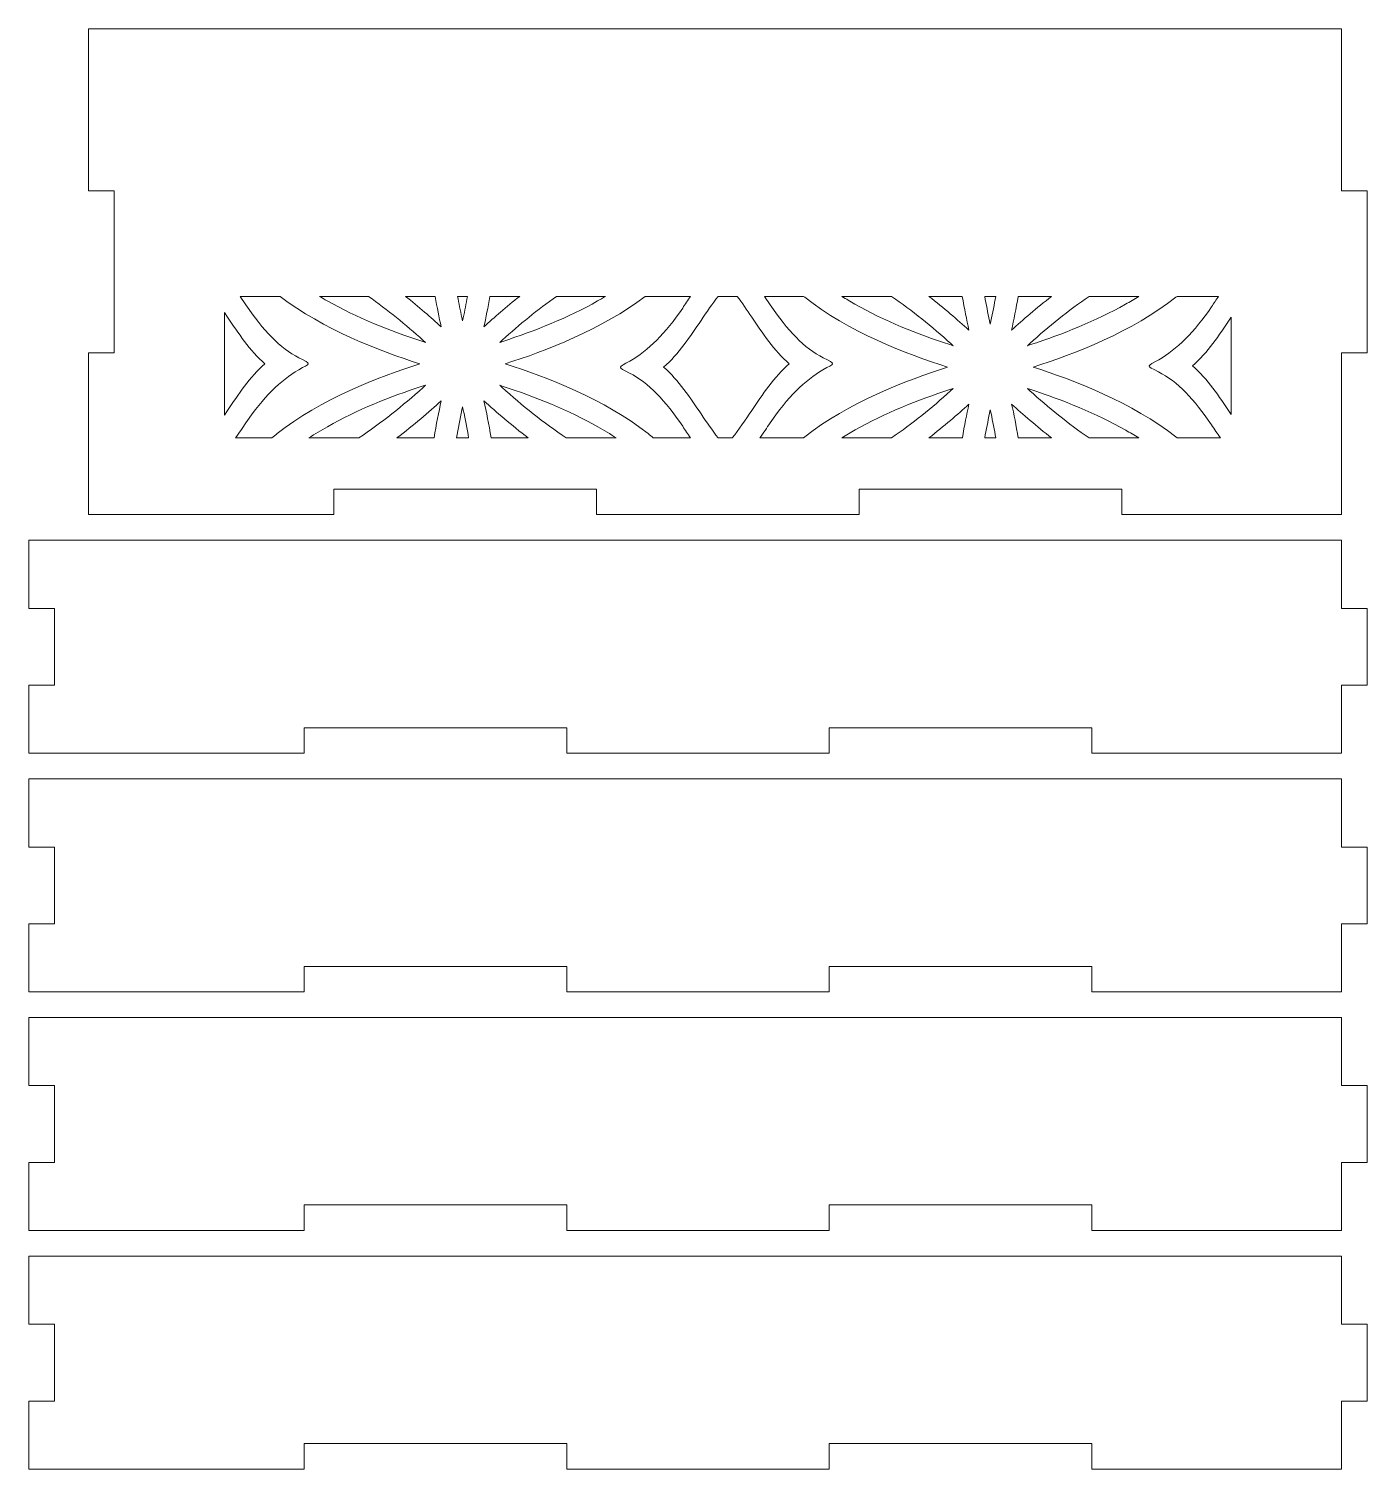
# Model space of a CAD drawing. Header units: millimetres. Extents: x 1438 to 1748, y -165 to 165.
# Drawn here: x 1438.2 to 1595.2, y -5 to 164 of the extents above; entities that cross this region are included whole.
import ezdxf

# ---------------------------------------------------------------- set-up
doc = ezdxf.new("R2010")
doc.units = ezdxf.units.MM
doc.header["$MEASUREMENT"] = 0
doc.layers.add('Camada 1', color=7, linetype='Continuous')

msp = doc.modelspace()

# ---------------------------------------------------------------- linework, layer by layer
at = {"layer": 'Camada 1', "color": 250, "lineweight": 20}
for points, knots in [([(1566.4262, 107), (1566.4262, 107), (1592.2262, 107), (1592.2262, 107), (1592.2262, 107), (1592.2262, 107), (1592.2262, 126), (1592.2262, 126), (1592.2262, 126), (1592.2262, 126), (1595.2266, 126), (1595.2266, 126), (1595.2266, 126), (1595.2266, 126), (1595.2266, 145), (1595.2266, 145), (1595.2266, 145), (1595.2266, 145), (1592.2262, 145), (1592.2262, 145), (1592.2262, 145), (1592.2262, 145), (1592.2262, 164), (1592.2262, 164), (1592.2262, 164), (1592.2262, 164), (1445.2258, 164), (1445.2258, 164), (1445.2258, 164), (1445.2258, 164), (1445.2258, 145), (1445.2258, 145), (1445.2258, 145), (1445.2258, 145), (1448.2262, 145), (1448.2262, 145), (1448.2262, 145), (1448.2262, 145), (1448.2262, 126), (1448.2262, 126), (1448.2262, 126), (1448.2262, 126), (1445.2258, 126), (1445.2258, 126), (1445.2258, 126), (1445.2258, 126), (1445.2258, 107), (1445.2258, 107), (1445.2258, 107), (1445.2258, 107), (1474.0262, 107), (1474.0262, 107), (1474.0262, 107), (1474.0262, 107), (1474.0262, 110), (1474.0262, 110), (1474.0262, 110), (1474.0262, 110), (1504.8262, 110), (1504.8262, 110), (1504.8262, 110), (1504.8262, 110), (1504.8262, 107), (1504.8262, 107), (1504.8262, 107), (1504.8262, 107), (1535.6262, 107), (1535.6262, 107), (1535.6262, 107), (1535.6262, 107), (1535.6262, 110), (1535.6262, 110), (1535.6262, 110), (1535.6262, 110), (1566.4262, 110), (1566.4262, 110), (1566.4262, 110), (1566.4262, 110), (1566.4262, 107), (1566.4262, 107)], [0, 0, 0, 0, 0.04761905, 0.04761905, 0.04761905, 0.04761905, 0.0952381, 0.0952381, 0.0952381, 0.0952381, 0.14285714, 0.14285714, 0.14285714, 0.14285714, 0.19047619, 0.19047619, 0.19047619, 0.19047619, 0.23809524, 0.23809524, 0.23809524, 0.23809524, 0.28571429, 0.28571429, 0.28571429, 0.28571429, 0.33333333, 0.33333333, 0.33333333, 0.33333333, 0.38095238, 0.38095238, 0.38095238, 0.38095238, 0.42857143, 0.42857143, 0.42857143, 0.42857143, 0.47619048, 0.47619048, 0.47619048, 0.47619048, 0.52380952, 0.52380952, 0.52380952, 0.52380952, 0.57142857, 0.57142857, 0.57142857, 0.57142857, 0.61904762, 0.61904762, 0.61904762, 0.61904762, 0.66666667, 0.66666667, 0.66666667, 0.66666667, 0.71428571, 0.71428571, 0.71428571, 0.71428571, 0.76190476, 0.76190476, 0.76190476, 0.76190476, 0.80952381, 0.80952381, 0.80952381, 0.80952381, 0.85714286, 0.85714286, 0.85714286, 0.85714286, 0.9047619, 0.9047619, 0.9047619, 0.9047619, 1, 1, 1, 1]), ([(1484.0926, 124.6921), (1479.2921, 123.176), (1472.4056, 120.5056), (1467.3472, 116.5046), (1467.3472, 116.5046), (1467.1348, 116.3366), (1466.93, 116.1684), (1466.7323, 116), (1466.7323, 116), (1466.7323, 116), (1462.4782, 116), (1462.4782, 116), (1462.4782, 116), (1462.8953, 116.592), (1463.2957, 117.1842), (1463.6857, 117.7609), (1463.6857, 117.7609), (1465.6999, 120.7375), (1467.7299, 122.742), (1469.882, 123.9856), (1469.882, 123.9856), (1471.2544, 124.7788), (1471.472, 124.6171), (1469.9162, 125.3945), (1469.9162, 125.3945), (1467.6816, 126.5109), (1465.7096, 128.6357), (1463.6857, 131.6284), (1463.6857, 131.6284), (1463.6857, 131.6284), (1463.0185, 132.6106), (1463.0185, 132.6106), (1463.0185, 132.6106), (1463.0185, 132.6106), (1467.6959, 132.6106), (1467.6959, 132.6106), (1467.6959, 132.6106), (1472.7268, 128.7541), (1479.4221, 126.1693), (1484.0926, 124.6921)], [0, 0, 0, 0, 0.09090909, 0.09090909, 0.09090909, 0.09090909, 0.18181818, 0.18181818, 0.18181818, 0.18181818, 0.27272727, 0.27272727, 0.27272727, 0.27272727, 0.36363636, 0.36363636, 0.36363636, 0.36363636, 0.45454545, 0.45454545, 0.45454545, 0.45454545, 0.54545455, 0.54545455, 0.54545455, 0.54545455, 0.63636364, 0.63636364, 0.63636364, 0.63636364, 0.72727273, 0.72727273, 0.72727273, 0.72727273, 0.81818182, 0.81818182, 0.81818182, 0.81818182, 1, 1, 1, 1]), ([(1484.4626, 127.4679), (1484.4626, 127.4679), (1484.751, 127.2067), (1484.751, 127.2067), (1484.751, 127.2067), (1484.751, 127.2067), (1484.3482, 127.3365), (1484.3482, 127.3365), (1484.3482, 127.3365), (1480.5417, 128.5706), (1476.7065, 130.1165), (1473.2218, 132.0891), (1473.2218, 132.0891), (1472.9216, 132.259), (1472.623, 132.4327), (1472.3266, 132.6106), (1472.3266, 132.6106), (1472.3266, 132.6106), (1478.0736, 132.6106), (1478.0736, 132.6106), (1478.0736, 132.6106), (1480.315, 131.0359), (1482.4542, 129.2821), (1484.4626, 127.4679)], [0, 0, 0, 0, 0.14285714, 0.14285714, 0.14285714, 0.14285714, 0.28571429, 0.28571429, 0.28571429, 0.28571429, 0.42857143, 0.42857143, 0.42857143, 0.42857143, 0.57142857, 0.57142857, 0.57142857, 0.57142857, 0.71428571, 0.71428571, 0.71428571, 0.71428571, 1, 1, 1, 1]), ([(1485.8945, 132.6106), (1486.1163, 131.3244), (1486.3585, 130.1204), (1486.598, 129.0354), (1486.598, 129.0354), (1485.3943, 130.1375), (1483.9758, 131.3687), (1482.4042, 132.6106), (1482.4042, 132.6106), (1482.4042, 132.6106), (1485.8945, 132.6106), (1485.8945, 132.6106)], [0, 0, 0, 0, 0.25, 0.25, 0.25, 0.25, 0.5, 0.5, 0.5, 0.5, 1, 1, 1, 1]), ([(1489.6825, 132.6106), (1489.5307, 131.7682), (1489.3647, 130.9314), (1489.1872, 130.1027), (1489.1872, 130.1027), (1489.1872, 130.1027), (1489.1051, 129.723), (1489.1051, 129.723), (1489.1051, 129.723), (1489.1051, 129.723), (1489.0163, 130.1365), (1489.0163, 130.1365), (1489.0163, 130.1365), (1488.8419, 130.9541), (1488.6787, 131.7796), (1488.5293, 132.6106), (1488.5293, 132.6106), (1488.5293, 132.6106), (1489.6825, 132.6106), (1489.6825, 132.6106)], [0, 0, 0, 0, 0.16666667, 0.16666667, 0.16666667, 0.16666667, 0.33333333, 0.33333333, 0.33333333, 0.33333333, 0.5, 0.5, 0.5, 0.5, 0.66666667, 0.66666667, 0.66666667, 0.66666667, 1, 1, 1, 1]), ([(1495.807, 132.6106), (1494.2328, 131.3672), (1492.8136, 130.136), (1491.6125, 129.0373), (1491.6125, 129.0373), (1491.8528, 130.1237), (1492.0953, 131.3269), (1492.3171, 132.6106), (1492.3171, 132.6106), (1492.3171, 132.6106), (1495.807, 132.6106), (1495.807, 132.6106)], [0, 0, 0, 0, 0.25, 0.25, 0.25, 0.25, 0.5, 0.5, 0.5, 0.5, 1, 1, 1, 1]), ([(1500.1388, 132.6106), (1500.1388, 132.6106), (1505.8866, 132.6106), (1505.8866, 132.6106), (1505.8866, 132.6106), (1505.578, 132.4254), (1505.2671, 132.2447), (1504.9545, 132.0682), (1504.9545, 132.0682), (1501.4701, 130.1008), (1497.6364, 128.5581), (1493.8314, 127.3286), (1493.8314, 127.3286), (1493.8314, 127.3286), (1493.4613, 127.2095), (1493.4613, 127.2095), (1493.4613, 127.2095), (1493.4613, 127.2095), (1493.7754, 127.4934), (1493.7754, 127.4934), (1493.7754, 127.4934), (1495.7765, 129.2979), (1497.9069, 131.0429), (1500.1388, 132.6106)], [0, 0, 0, 0, 0.14285714, 0.14285714, 0.14285714, 0.14285714, 0.28571429, 0.28571429, 0.28571429, 0.28571429, 0.42857143, 0.42857143, 0.42857143, 0.42857143, 0.57142857, 0.57142857, 0.57142857, 0.57142857, 0.71428571, 0.71428571, 0.71428571, 0.71428571, 1, 1, 1, 1]), ([(1508.6988, 123.6046), (1510.9331, 122.488), (1512.9053, 120.3634), (1514.9293, 117.3704), (1514.9293, 117.3704), (1515.2336, 116.9205), (1515.5441, 116.4613), (1515.8641, 116), (1515.8641, 116), (1515.8641, 116), (1511.483, 116), (1511.483, 116), (1511.483, 116), (1511.2851, 116.1686), (1511.08, 116.337), (1510.8673, 116.5052), (1510.8673, 116.5052), (1505.8003, 120.5122), (1498.9004, 123.1839), (1494.1213, 124.6952), (1494.1213, 124.6952), (1498.8121, 126.1768), (1505.4942, 128.7606), (1510.5165, 132.6106), (1510.5165, 132.6106), (1510.5165, 132.6106), (1515.8652, 132.6106), (1515.8652, 132.6106), (1515.8652, 132.6106), (1515.5449, 132.1487), (1515.2339, 131.6887), (1514.9293, 131.2382), (1514.9293, 131.2382), (1512.9149, 128.2617), (1510.8852, 126.2573), (1508.7331, 125.0136), (1508.7331, 125.0136), (1507.3605, 124.2204), (1507.1429, 124.3821), (1508.6988, 123.6046)], [0, 0, 0, 0, 0.09090909, 0.09090909, 0.09090909, 0.09090909, 0.18181818, 0.18181818, 0.18181818, 0.18181818, 0.27272727, 0.27272727, 0.27272727, 0.27272727, 0.36363636, 0.36363636, 0.36363636, 0.36363636, 0.45454545, 0.45454545, 0.45454545, 0.45454545, 0.54545455, 0.54545455, 0.54545455, 0.54545455, 0.63636364, 0.63636364, 0.63636364, 0.63636364, 0.72727273, 0.72727273, 0.72727273, 0.72727273, 0.81818182, 0.81818182, 0.81818182, 0.81818182, 1, 1, 1, 1]), ([(1527.4347, 124.6939), (1525.6607, 123.1725), (1524.277, 121.0458), (1523.0391, 119.2154), (1523.0391, 119.2154), (1522.2594, 118.0628), (1521.5073, 116.9768), (1520.7423, 116), (1520.7423, 116), (1520.7423, 116), (1519.0761, 116), (1519.0761, 116), (1519.0761, 116), (1518.4138, 116.8729), (1517.7573, 117.8239), (1517.08, 118.8253), (1517.08, 118.8253), (1515.8417, 120.6557), (1514.4584, 122.7837), (1512.6843, 124.3053), (1512.6843, 124.3053), (1514.4581, 125.8266), (1515.842, 127.9533), (1517.08, 129.7837), (1517.08, 129.7837), (1517.7576, 130.7857), (1518.4144, 131.7373), (1519.077, 132.6106), (1519.077, 132.6106), (1519.077, 132.6106), (1521.334, 132.6106), (1521.334, 132.6106), (1521.334, 132.6106), (1521.8984, 131.8466), (1522.4612, 131.0286), (1523.0393, 130.1739), (1523.0393, 130.1739), (1524.277, 128.3433), (1525.6604, 126.2156), (1527.4347, 124.6939)], [0, 0, 0, 0, 0.09090909, 0.09090909, 0.09090909, 0.09090909, 0.18181818, 0.18181818, 0.18181818, 0.18181818, 0.27272727, 0.27272727, 0.27272727, 0.27272727, 0.36363636, 0.36363636, 0.36363636, 0.36363636, 0.45454545, 0.45454545, 0.45454545, 0.45454545, 0.54545455, 0.54545455, 0.54545455, 0.54545455, 0.63636364, 0.63636364, 0.63636364, 0.63636364, 0.72727273, 0.72727273, 0.72727273, 0.72727273, 0.81818182, 0.81818182, 0.81818182, 0.81818182, 1, 1, 1, 1]), ([(1529.2516, 132.4943), (1534.3177, 128.4875), (1541.218, 125.8153), (1545.9974, 124.3036), (1545.9974, 124.3036), (1541.1968, 122.7878), (1534.3108, 120.1177), (1529.2523, 116.1164), (1529.2523, 116.1164), (1529.2523, 116.1164), (1529.1065, 116), (1529.1065, 116), (1529.1065, 116), (1529.1065, 116), (1523.9821, 116), (1523.9821, 116), (1523.9821, 116), (1524.3993, 116.592), (1524.7997, 117.1841), (1525.1897, 117.7608), (1525.1897, 117.7608), (1527.204, 120.7374), (1529.234, 122.7419), (1531.386, 123.9855), (1531.386, 123.9855), (1532.7585, 124.7787), (1532.9761, 124.617), (1531.4203, 125.3944), (1531.4203, 125.3944), (1529.1857, 126.5108), (1527.2136, 128.6356), (1525.1897, 131.6283), (1525.1897, 131.6283), (1525.1897, 131.6283), (1524.5225, 132.6106), (1524.5225, 132.6106), (1524.5225, 132.6106), (1524.5225, 132.6106), (1529.1059, 132.6106), (1529.1059, 132.6106), (1529.1059, 132.6106), (1529.1059, 132.6106), (1529.2516, 132.4943), (1529.2516, 132.4943)], [0, 0, 0, 0, 0.08333333, 0.08333333, 0.08333333, 0.08333333, 0.16666667, 0.16666667, 0.16666667, 0.16666667, 0.25, 0.25, 0.25, 0.25, 0.33333333, 0.33333333, 0.33333333, 0.33333333, 0.41666667, 0.41666667, 0.41666667, 0.41666667, 0.5, 0.5, 0.5, 0.5, 0.58333333, 0.58333333, 0.58333333, 0.58333333, 0.66666667, 0.66666667, 0.66666667, 0.66666667, 0.75, 0.75, 0.75, 0.75, 0.83333333, 0.83333333, 0.83333333, 0.83333333, 1, 1, 1, 1]), ([(1546.3677, 127.0796), (1546.3677, 127.0796), (1546.6555, 126.8186), (1546.6555, 126.8186), (1546.6555, 126.8186), (1546.6555, 126.8186), (1546.253, 126.9484), (1546.253, 126.9484), (1546.253, 126.9484), (1542.4467, 128.1822), (1538.6113, 129.7282), (1535.1267, 131.701), (1535.1267, 131.701), (1534.6118, 131.9924), (1534.1016, 132.2953), (1533.5988, 132.6106), (1533.5988, 132.6106), (1533.5988, 132.6106), (1539.4189, 132.6106), (1539.4189, 132.6106), (1539.4189, 132.6106), (1541.8644, 130.9382), (1544.1928, 129.0443), (1546.3677, 127.0796)], [0, 0, 0, 0, 0.14285714, 0.14285714, 0.14285714, 0.14285714, 0.28571429, 0.28571429, 0.28571429, 0.28571429, 0.42857143, 0.42857143, 0.42857143, 0.42857143, 0.57142857, 0.57142857, 0.57142857, 0.57142857, 0.71428571, 0.71428571, 0.71428571, 0.71428571, 1, 1, 1, 1]), ([(1543.8134, 132.6106), (1543.8134, 132.6106), (1547.7336, 132.6106), (1547.7336, 132.6106), (1547.7336, 132.6106), (1547.9728, 131.1781), (1548.2395, 129.8407), (1548.503, 128.6472), (1548.503, 128.6472), (1547.174, 129.8639), (1545.5831, 131.2382), (1543.8134, 132.6106)], [0, 0, 0, 0, 0.25, 0.25, 0.25, 0.25, 0.5, 0.5, 0.5, 0.5, 1, 1, 1, 1]), ([(1551.6563, 132.6106), (1551.4864, 131.637), (1551.2971, 130.6704), (1551.0923, 129.7145), (1551.0923, 129.7145), (1551.0923, 129.7145), (1551.0104, 129.3344), (1551.0104, 129.3344), (1551.0104, 129.3344), (1551.0104, 129.3344), (1550.9214, 129.7484), (1550.9214, 129.7484), (1550.9214, 129.7484), (1550.7199, 130.6932), (1550.5333, 131.6485), (1550.3657, 132.6106), (1550.3657, 132.6106), (1550.3657, 132.6106), (1551.6563, 132.6106), (1551.6563, 132.6106)], [0, 0, 0, 0, 0.16666667, 0.16666667, 0.16666667, 0.16666667, 0.33333333, 0.33333333, 0.33333333, 0.33333333, 0.5, 0.5, 0.5, 0.5, 0.66666667, 0.66666667, 0.66666667, 0.66666667, 1, 1, 1, 1]), ([(1554.2882, 132.6106), (1554.2882, 132.6106), (1558.2084, 132.6106), (1558.2084, 132.6106), (1558.2084, 132.6106), (1556.4354, 131.2364), (1554.8439, 129.8618), (1553.5178, 128.6488), (1553.5178, 128.6488), (1553.7822, 129.8442), (1554.049, 131.1808), (1554.2882, 132.6106)], [0, 0, 0, 0, 0.25, 0.25, 0.25, 0.25, 0.5, 0.5, 0.5, 0.5, 1, 1, 1, 1]), ([(1555.6802, 127.1053), (1557.8484, 129.0601), (1560.168, 130.9451), (1562.6039, 132.6106), (1562.6039, 132.6106), (1562.6039, 132.6106), (1568.4247, 132.6106), (1568.4247, 132.6106), (1568.4247, 132.6106), (1567.9099, 132.2876), (1567.3871, 131.9779), (1566.8596, 131.6802), (1566.8596, 131.6802), (1563.375, 129.7124), (1559.5416, 128.1699), (1555.7367, 126.9405), (1555.7367, 126.9405), (1555.7367, 126.9405), (1555.366, 126.821), (1555.366, 126.821), (1555.366, 126.821), (1555.366, 126.821), (1555.6802, 127.1053), (1555.6802, 127.1053)], [0, 0, 0, 0, 0.14285714, 0.14285714, 0.14285714, 0.14285714, 0.28571429, 0.28571429, 0.28571429, 0.28571429, 0.42857143, 0.42857143, 0.42857143, 0.42857143, 0.57142857, 0.57142857, 0.57142857, 0.57142857, 0.71428571, 0.71428571, 0.71428571, 0.71428571, 1, 1, 1, 1]), ([(1572.917, 132.6106), (1572.917, 132.6106), (1577.801, 132.6106), (1577.801, 132.6106), (1577.801, 132.6106), (1577.5176, 132.2), (1577.2414, 131.7916), (1576.9703, 131.3907), (1576.9703, 131.3907), (1574.9561, 128.414), (1572.9262, 126.4098), (1570.7741, 125.1661), (1570.7741, 125.1661), (1569.4017, 124.3729), (1569.184, 124.5344), (1570.7399, 123.7571), (1570.7399, 123.7571), (1572.9744, 122.6408), (1574.9465, 120.516), (1576.9705, 117.5232), (1576.9705, 117.5232), (1577.3083, 117.0237), (1577.6539, 116.5126), (1578.0114, 116), (1578.0114, 116), (1578.0114, 116), (1572.9186, 116), (1572.9186, 116), (1572.9186, 116), (1572.9186, 116), (1572.7723, 116.1168), (1572.7723, 116.1168), (1572.7723, 116.1168), (1567.7055, 120.1235), (1560.8056, 122.7957), (1556.0266, 124.3074), (1556.0266, 124.3074), (1560.8268, 125.8235), (1567.7137, 128.4936), (1572.7717, 132.4946), (1572.7717, 132.4946), (1572.7717, 132.4946), (1572.917, 132.6106), (1572.917, 132.6106)], [0, 0, 0, 0, 0.08333333, 0.08333333, 0.08333333, 0.08333333, 0.16666667, 0.16666667, 0.16666667, 0.16666667, 0.25, 0.25, 0.25, 0.25, 0.33333333, 0.33333333, 0.33333333, 0.33333333, 0.41666667, 0.41666667, 0.41666667, 0.41666667, 0.5, 0.5, 0.5, 0.5, 0.58333333, 0.58333333, 0.58333333, 0.58333333, 0.66666667, 0.66666667, 0.66666667, 0.66666667, 0.75, 0.75, 0.75, 0.75, 0.83333333, 0.83333333, 0.83333333, 0.83333333, 1, 1, 1, 1]), ([(1461.1678, 130.7149), (1461.1678, 130.7149), (1461.5353, 130.1739), (1461.5353, 130.1739), (1461.5353, 130.1739), (1462.7729, 128.3434), (1464.1563, 126.2157), (1465.9307, 124.694), (1465.9307, 124.694), (1464.1567, 123.1725), (1462.773, 121.0459), (1461.535, 119.2155), (1461.535, 119.2155), (1461.535, 119.2155), (1461.1678, 118.6751), (1461.1678, 118.6751), (1461.1678, 118.6751), (1461.1678, 118.6751), (1461.1678, 130.7149), (1461.1678, 130.7149)], [0, 0, 0, 0, 0.16666667, 0.16666667, 0.16666667, 0.16666667, 0.33333333, 0.33333333, 0.33333333, 0.33333333, 0.5, 0.5, 0.5, 0.5, 0.66666667, 0.66666667, 0.66666667, 0.66666667, 1, 1, 1, 1]), ([(1574.7254, 124.4579), (1576.4995, 125.9792), (1577.8831, 128.1057), (1579.1208, 129.9363), (1579.1208, 129.9363), (1579.1208, 129.9363), (1579.2845, 130.1779), (1579.2845, 130.1779), (1579.2845, 130.1779), (1579.2845, 130.1779), (1579.2845, 118.7363), (1579.2845, 118.7363), (1579.2845, 118.7363), (1579.2845, 118.7363), (1579.121, 118.9777), (1579.121, 118.9777), (1579.121, 118.9777), (1577.8831, 120.8082), (1576.4995, 122.936), (1574.7254, 124.4579)], [0, 0, 0, 0, 0.16666667, 0.16666667, 0.16666667, 0.16666667, 0.33333333, 0.33333333, 0.33333333, 0.33333333, 0.5, 0.5, 0.5, 0.5, 0.66666667, 0.66666667, 0.66666667, 0.66666667, 1, 1, 1, 1]), ([(1484.7522, 122.1777), (1484.7522, 122.1777), (1484.4386, 121.8937), (1484.4386, 121.8937), (1484.4386, 121.8937), (1482.1002, 119.7853), (1479.5854, 117.7581), (1476.9384, 116), (1476.9384, 116), (1476.9384, 116), (1471.0889, 116), (1471.0889, 116), (1471.0889, 116), (1471.7974, 116.4652), (1472.5235, 116.9036), (1473.2591, 117.319), (1473.2591, 117.319), (1476.7438, 119.2865), (1480.5773, 120.8292), (1484.3822, 122.0586), (1484.3822, 122.0586), (1484.3822, 122.0586), (1484.7522, 122.1777), (1484.7522, 122.1777)], [0, 0, 0, 0, 0.14285714, 0.14285714, 0.14285714, 0.14285714, 0.28571429, 0.28571429, 0.28571429, 0.28571429, 0.42857143, 0.42857143, 0.42857143, 0.42857143, 0.57142857, 0.57142857, 0.57142857, 0.57142857, 0.71428571, 0.71428571, 0.71428571, 0.71428571, 1, 1, 1, 1]), ([(1493.4624, 122.1807), (1493.4624, 122.1807), (1493.8658, 122.0508), (1493.8658, 122.0508), (1493.8658, 122.0508), (1497.6722, 120.8166), (1501.5074, 119.2708), (1504.992, 117.2983), (1504.992, 117.2983), (1505.715, 116.8891), (1506.4289, 116.4575), (1507.1257, 116), (1507.1257, 116), (1507.1257, 116), (1501.2765, 116), (1501.2765, 116), (1501.2765, 116), (1498.62, 117.7648), (1496.0964, 119.8009), (1493.7513, 121.9194), (1493.7513, 121.9194), (1493.7513, 121.9194), (1493.4624, 122.1807), (1493.4624, 122.1807)], [0, 0, 0, 0, 0.14285714, 0.14285714, 0.14285714, 0.14285714, 0.28571429, 0.28571429, 0.28571429, 0.28571429, 0.42857143, 0.42857143, 0.42857143, 0.42857143, 0.57142857, 0.57142857, 0.57142857, 0.57142857, 0.71428571, 0.71428571, 0.71428571, 0.71428571, 1, 1, 1, 1]), ([(1546.2872, 121.6705), (1546.2872, 121.6705), (1546.6576, 121.7897), (1546.6576, 121.7897), (1546.6576, 121.7897), (1546.6576, 121.7897), (1546.3438, 121.5057), (1546.3438, 121.5057), (1546.3438, 121.5057), (1544.1754, 119.5508), (1541.8555, 117.6656), (1539.4194, 116), (1539.4194, 116), (1539.4194, 116), (1533.5988, 116), (1533.5988, 116), (1533.5988, 116), (1534.1138, 116.3231), (1534.6367, 116.6329), (1535.1644, 116.9308), (1535.1644, 116.9308), (1538.6489, 118.8983), (1542.4823, 120.4411), (1546.2872, 121.6705)], [0, 0, 0, 0, 0.14285714, 0.14285714, 0.14285714, 0.14285714, 0.28571429, 0.28571429, 0.28571429, 0.28571429, 0.42857143, 0.42857143, 0.42857143, 0.42857143, 0.57142857, 0.57142857, 0.57142857, 0.57142857, 0.71428571, 0.71428571, 0.71428571, 0.71428571, 1, 1, 1, 1]), ([(1555.3687, 121.7918), (1555.3687, 121.7918), (1555.771, 121.6623), (1555.771, 121.6623), (1555.771, 121.6623), (1559.5772, 120.4284), (1563.4126, 118.8825), (1566.8972, 116.91), (1566.8972, 116.91), (1567.4123, 116.6185), (1567.9229, 116.3155), (1568.4259, 116), (1568.4259, 116), (1568.4259, 116), (1562.6056, 116), (1562.6056, 116), (1562.6056, 116), (1560.1599, 117.6725), (1557.8312, 119.5665), (1555.6562, 121.5314), (1555.6562, 121.5314), (1555.6562, 121.5314), (1555.3687, 121.7918), (1555.3687, 121.7918)], [0, 0, 0, 0, 0.14285714, 0.14285714, 0.14285714, 0.14285714, 0.28571429, 0.28571429, 0.28571429, 0.28571429, 0.42857143, 0.42857143, 0.42857143, 0.42857143, 0.57142857, 0.57142857, 0.57142857, 0.57142857, 0.71428571, 0.71428571, 0.71428571, 0.71428571, 1, 1, 1, 1]), ([(1486.6012, 120.3503), (1486.313, 119.0472), (1486.0217, 117.5766), (1485.7666, 116), (1485.7666, 116), (1485.7666, 116), (1481.4041, 116), (1481.4041, 116), (1481.4041, 116), (1483.3809, 117.5022), (1485.15, 119.023), (1486.6012, 120.3503)], [0, 0, 0, 0, 0.25, 0.25, 0.25, 0.25, 0.5, 0.5, 0.5, 0.5, 1, 1, 1, 1]), ([(1491.6159, 120.3518), (1493.0705, 119.0202), (1494.8386, 117.5), (1496.8117, 116), (1496.8117, 116), (1496.8117, 116), (1492.449, 116), (1492.449, 116), (1492.449, 116), (1492.194, 117.5795), (1491.903, 119.051), (1491.6159, 120.3518)], [0, 0, 0, 0, 0.25, 0.25, 0.25, 0.25, 0.5, 0.5, 0.5, 0.5, 1, 1, 1, 1]), ([(1489.1974, 119.2506), (1489.426, 118.1788), (1489.6354, 117.0934), (1489.8196, 116), (1489.8196, 116), (1489.8196, 116), (1488.3958, 116), (1488.3958, 116), (1488.3958, 116), (1488.5824, 117.105), (1488.7946, 118.2018), (1489.0266, 119.2846), (1489.0266, 119.2846), (1489.0266, 119.2846), (1489.1084, 119.6638), (1489.1084, 119.6638), (1489.1084, 119.6638), (1489.1084, 119.6638), (1489.1974, 119.2506), (1489.1974, 119.2506)], [0, 0, 0, 0, 0.16666667, 0.16666667, 0.16666667, 0.16666667, 0.33333333, 0.33333333, 0.33333333, 0.33333333, 0.5, 0.5, 0.5, 0.5, 0.66666667, 0.66666667, 0.66666667, 0.66666667, 1, 1, 1, 1]), ([(1548.5061, 119.9622), (1548.2417, 118.7667), (1547.9748, 117.4299), (1547.7356, 116), (1547.7356, 116), (1547.7356, 116), (1543.8149, 116), (1543.8149, 116), (1543.8149, 116), (1545.588, 117.3744), (1547.1798, 118.7491), (1548.5061, 119.9622)], [0, 0, 0, 0, 0.25, 0.25, 0.25, 0.25, 0.5, 0.5, 0.5, 0.5, 1, 1, 1, 1]), ([(1551.1026, 118.8626), (1551.3041, 117.9177), (1551.4906, 116.9622), (1551.6583, 116), (1551.6583, 116), (1551.6583, 116), (1550.3675, 116), (1550.3675, 116), (1550.3675, 116), (1550.5375, 116.9736), (1550.7268, 117.9403), (1550.9316, 118.8962), (1550.9316, 118.8962), (1550.9316, 118.8962), (1551.0135, 119.2762), (1551.0135, 119.2762), (1551.0135, 119.2762), (1551.0135, 119.2762), (1551.1026, 118.8626), (1551.1026, 118.8626)], [0, 0, 0, 0, 0.16666667, 0.16666667, 0.16666667, 0.16666667, 0.33333333, 0.33333333, 0.33333333, 0.33333333, 0.5, 0.5, 0.5, 0.5, 0.66666667, 0.66666667, 0.66666667, 0.66666667, 1, 1, 1, 1]), ([(1553.5205, 119.9638), (1554.8498, 118.7469), (1556.4409, 117.3725), (1558.2109, 116), (1558.2109, 116), (1558.2109, 116), (1554.2899, 116), (1554.2899, 116), (1554.2899, 116), (1554.0507, 117.4326), (1553.784, 118.7702), (1553.5205, 119.9638)], [0, 0, 0, 0, 0.25, 0.25, 0.25, 0.25, 0.5, 0.5, 0.5, 0.5, 1, 1, 1, 1]), ([(1438.2262, 79), (1438.2262, 79), (1470.5262, 79), (1470.5262, 79), (1470.5262, 79), (1470.5262, 79), (1470.5262, 82), (1470.5262, 82), (1470.5262, 82), (1470.5262, 82), (1501.3262, 82), (1501.3262, 82), (1501.3262, 82), (1501.3262, 82), (1501.3262, 79), (1501.3262, 79), (1501.3262, 79), (1501.3262, 79), (1532.1262, 79), (1532.1262, 79), (1532.1262, 79), (1532.1262, 79), (1532.1262, 82), (1532.1262, 82), (1532.1262, 82), (1532.1262, 82), (1562.9262, 82), (1562.9262, 82), (1562.9262, 82), (1562.9262, 82), (1562.9262, 79), (1562.9262, 79), (1562.9262, 79), (1562.9262, 79), (1592.2262, 79), (1592.2262, 79), (1592.2262, 79), (1592.2262, 79), (1592.2262, 87), (1592.2262, 87), (1592.2262, 87), (1592.2262, 87), (1595.2262, 87), (1595.2262, 87), (1595.2262, 87), (1595.2262, 87), (1595.2262, 96), (1595.2262, 96), (1595.2262, 96), (1595.2262, 96), (1592.2262, 96), (1592.2262, 96), (1592.2262, 96), (1592.2262, 96), (1592.2262, 104), (1592.2262, 104), (1592.2262, 104), (1592.2262, 104), (1438.2262, 104), (1438.2262, 104), (1438.2262, 104), (1438.2262, 104), (1438.2262, 96), (1438.2262, 96), (1438.2262, 96), (1438.2262, 96), (1441.2262, 96), (1441.2262, 96), (1441.2262, 96), (1441.2262, 96), (1441.2262, 87), (1441.2262, 87), (1441.2262, 87), (1441.2262, 87), (1438.2262, 87), (1438.2262, 87), (1438.2262, 87), (1438.2262, 87), (1438.2262, 79), (1438.2262, 79)], [0, 0, 0, 0, 0.04761905, 0.04761905, 0.04761905, 0.04761905, 0.0952381, 0.0952381, 0.0952381, 0.0952381, 0.14285714, 0.14285714, 0.14285714, 0.14285714, 0.19047619, 0.19047619, 0.19047619, 0.19047619, 0.23809524, 0.23809524, 0.23809524, 0.23809524, 0.28571429, 0.28571429, 0.28571429, 0.28571429, 0.33333333, 0.33333333, 0.33333333, 0.33333333, 0.38095238, 0.38095238, 0.38095238, 0.38095238, 0.42857143, 0.42857143, 0.42857143, 0.42857143, 0.47619048, 0.47619048, 0.47619048, 0.47619048, 0.52380952, 0.52380952, 0.52380952, 0.52380952, 0.57142857, 0.57142857, 0.57142857, 0.57142857, 0.61904762, 0.61904762, 0.61904762, 0.61904762, 0.66666667, 0.66666667, 0.66666667, 0.66666667, 0.71428571, 0.71428571, 0.71428571, 0.71428571, 0.76190476, 0.76190476, 0.76190476, 0.76190476, 0.80952381, 0.80952381, 0.80952381, 0.80952381, 0.85714286, 0.85714286, 0.85714286, 0.85714286, 0.9047619, 0.9047619, 0.9047619, 0.9047619, 1, 1, 1, 1]), ([(1438.2262, 51), (1438.2262, 51), (1470.5262, 51), (1470.5262, 51), (1470.5262, 51), (1470.5262, 51), (1470.5262, 54), (1470.5262, 54), (1470.5262, 54), (1470.5262, 54), (1501.3262, 54), (1501.3262, 54), (1501.3262, 54), (1501.3262, 54), (1501.3262, 51), (1501.3262, 51), (1501.3262, 51), (1501.3262, 51), (1532.1262, 51), (1532.1262, 51), (1532.1262, 51), (1532.1262, 51), (1532.1262, 54), (1532.1262, 54), (1532.1262, 54), (1532.1262, 54), (1562.9262, 54), (1562.9262, 54), (1562.9262, 54), (1562.9262, 54), (1562.9262, 51), (1562.9262, 51), (1562.9262, 51), (1562.9262, 51), (1592.2262, 51), (1592.2262, 51), (1592.2262, 51), (1592.2262, 51), (1592.2262, 59), (1592.2262, 59), (1592.2262, 59), (1592.2262, 59), (1595.2262, 59), (1595.2262, 59), (1595.2262, 59), (1595.2262, 59), (1595.2262, 68), (1595.2262, 68), (1595.2262, 68), (1595.2262, 68), (1592.2262, 68), (1592.2262, 68), (1592.2262, 68), (1592.2262, 68), (1592.2262, 76), (1592.2262, 76), (1592.2262, 76), (1592.2262, 76), (1438.2262, 76), (1438.2262, 76), (1438.2262, 76), (1438.2262, 76), (1438.2262, 68), (1438.2262, 68), (1438.2262, 68), (1438.2262, 68), (1441.2262, 68), (1441.2262, 68), (1441.2262, 68), (1441.2262, 68), (1441.2262, 59), (1441.2262, 59), (1441.2262, 59), (1441.2262, 59), (1438.2262, 59), (1438.2262, 59), (1438.2262, 59), (1438.2262, 59), (1438.2262, 51), (1438.2262, 51)], [0, 0, 0, 0, 0.04761905, 0.04761905, 0.04761905, 0.04761905, 0.0952381, 0.0952381, 0.0952381, 0.0952381, 0.14285714, 0.14285714, 0.14285714, 0.14285714, 0.19047619, 0.19047619, 0.19047619, 0.19047619, 0.23809524, 0.23809524, 0.23809524, 0.23809524, 0.28571429, 0.28571429, 0.28571429, 0.28571429, 0.33333333, 0.33333333, 0.33333333, 0.33333333, 0.38095238, 0.38095238, 0.38095238, 0.38095238, 0.42857143, 0.42857143, 0.42857143, 0.42857143, 0.47619048, 0.47619048, 0.47619048, 0.47619048, 0.52380952, 0.52380952, 0.52380952, 0.52380952, 0.57142857, 0.57142857, 0.57142857, 0.57142857, 0.61904762, 0.61904762, 0.61904762, 0.61904762, 0.66666667, 0.66666667, 0.66666667, 0.66666667, 0.71428571, 0.71428571, 0.71428571, 0.71428571, 0.76190476, 0.76190476, 0.76190476, 0.76190476, 0.80952381, 0.80952381, 0.80952381, 0.80952381, 0.85714286, 0.85714286, 0.85714286, 0.85714286, 0.9047619, 0.9047619, 0.9047619, 0.9047619, 1, 1, 1, 1]), ([(1438.2262, 23), (1438.2262, 23), (1470.5262, 23), (1470.5262, 23), (1470.5262, 23), (1470.5262, 23), (1470.5262, 26), (1470.5262, 26), (1470.5262, 26), (1470.5262, 26), (1501.3262, 26), (1501.3262, 26), (1501.3262, 26), (1501.3262, 26), (1501.3262, 23), (1501.3262, 23), (1501.3262, 23), (1501.3262, 23), (1532.1262, 23), (1532.1262, 23), (1532.1262, 23), (1532.1262, 23), (1532.1262, 26), (1532.1262, 26), (1532.1262, 26), (1532.1262, 26), (1562.9262, 26), (1562.9262, 26), (1562.9262, 26), (1562.9262, 26), (1562.9262, 23), (1562.9262, 23), (1562.9262, 23), (1562.9262, 23), (1592.2262, 23), (1592.2262, 23), (1592.2262, 23), (1592.2262, 23), (1592.2262, 31), (1592.2262, 31), (1592.2262, 31), (1592.2262, 31), (1595.2262, 31), (1595.2262, 31), (1595.2262, 31), (1595.2262, 31), (1595.2262, 40), (1595.2262, 40), (1595.2262, 40), (1595.2262, 40), (1592.2262, 40), (1592.2262, 40), (1592.2262, 40), (1592.2262, 40), (1592.2262, 48), (1592.2262, 48), (1592.2262, 48), (1592.2262, 48), (1438.2262, 48), (1438.2262, 48), (1438.2262, 48), (1438.2262, 48), (1438.2262, 40), (1438.2262, 40), (1438.2262, 40), (1438.2262, 40), (1441.2262, 40), (1441.2262, 40), (1441.2262, 40), (1441.2262, 40), (1441.2262, 31), (1441.2262, 31), (1441.2262, 31), (1441.2262, 31), (1438.2262, 31), (1438.2262, 31), (1438.2262, 31), (1438.2262, 31), (1438.2262, 23), (1438.2262, 23)], [0, 0, 0, 0, 0.04761905, 0.04761905, 0.04761905, 0.04761905, 0.0952381, 0.0952381, 0.0952381, 0.0952381, 0.14285714, 0.14285714, 0.14285714, 0.14285714, 0.19047619, 0.19047619, 0.19047619, 0.19047619, 0.23809524, 0.23809524, 0.23809524, 0.23809524, 0.28571429, 0.28571429, 0.28571429, 0.28571429, 0.33333333, 0.33333333, 0.33333333, 0.33333333, 0.38095238, 0.38095238, 0.38095238, 0.38095238, 0.42857143, 0.42857143, 0.42857143, 0.42857143, 0.47619048, 0.47619048, 0.47619048, 0.47619048, 0.52380952, 0.52380952, 0.52380952, 0.52380952, 0.57142857, 0.57142857, 0.57142857, 0.57142857, 0.61904762, 0.61904762, 0.61904762, 0.61904762, 0.66666667, 0.66666667, 0.66666667, 0.66666667, 0.71428571, 0.71428571, 0.71428571, 0.71428571, 0.76190476, 0.76190476, 0.76190476, 0.76190476, 0.80952381, 0.80952381, 0.80952381, 0.80952381, 0.85714286, 0.85714286, 0.85714286, 0.85714286, 0.9047619, 0.9047619, 0.9047619, 0.9047619, 1, 1, 1, 1]), ([(1438.2262, -5), (1438.2262, -5), (1470.5262, -5), (1470.5262, -5), (1470.5262, -5), (1470.5262, -5), (1470.5262, -2), (1470.5262, -2), (1470.5262, -2), (1470.5262, -2), (1501.3262, -2), (1501.3262, -2), (1501.3262, -2), (1501.3262, -2), (1501.3262, -5), (1501.3262, -5), (1501.3262, -5), (1501.3262, -5), (1532.1262, -5), (1532.1262, -5), (1532.1262, -5), (1532.1262, -5), (1532.1262, -2), (1532.1262, -2), (1532.1262, -2), (1532.1262, -2), (1562.9262, -2), (1562.9262, -2), (1562.9262, -2), (1562.9262, -2), (1562.9262, -5), (1562.9262, -5), (1562.9262, -5), (1562.9262, -5), (1592.2262, -5), (1592.2262, -5), (1592.2262, -5), (1592.2262, -5), (1592.2262, 3), (1592.2262, 3), (1592.2262, 3), (1592.2262, 3), (1595.2262, 3), (1595.2262, 3), (1595.2262, 3), (1595.2262, 3), (1595.2262, 12), (1595.2262, 12), (1595.2262, 12), (1595.2262, 12), (1592.2262, 12), (1592.2262, 12), (1592.2262, 12), (1592.2262, 12), (1592.2262, 20), (1592.2262, 20), (1592.2262, 20), (1592.2262, 20), (1438.2262, 20), (1438.2262, 20), (1438.2262, 20), (1438.2262, 20), (1438.2262, 12), (1438.2262, 12), (1438.2262, 12), (1438.2262, 12), (1441.2262, 12), (1441.2262, 12), (1441.2262, 12), (1441.2262, 12), (1441.2262, 3), (1441.2262, 3), (1441.2262, 3), (1441.2262, 3), (1438.2262, 3), (1438.2262, 3), (1438.2262, 3), (1438.2262, 3), (1438.2262, -5), (1438.2262, -5)], [0, 0, 0, 0, 0.04761905, 0.04761905, 0.04761905, 0.04761905, 0.0952381, 0.0952381, 0.0952381, 0.0952381, 0.14285714, 0.14285714, 0.14285714, 0.14285714, 0.19047619, 0.19047619, 0.19047619, 0.19047619, 0.23809524, 0.23809524, 0.23809524, 0.23809524, 0.28571429, 0.28571429, 0.28571429, 0.28571429, 0.33333333, 0.33333333, 0.33333333, 0.33333333, 0.38095238, 0.38095238, 0.38095238, 0.38095238, 0.42857143, 0.42857143, 0.42857143, 0.42857143, 0.47619048, 0.47619048, 0.47619048, 0.47619048, 0.52380952, 0.52380952, 0.52380952, 0.52380952, 0.57142857, 0.57142857, 0.57142857, 0.57142857, 0.61904762, 0.61904762, 0.61904762, 0.61904762, 0.66666667, 0.66666667, 0.66666667, 0.66666667, 0.71428571, 0.71428571, 0.71428571, 0.71428571, 0.76190476, 0.76190476, 0.76190476, 0.76190476, 0.80952381, 0.80952381, 0.80952381, 0.80952381, 0.85714286, 0.85714286, 0.85714286, 0.85714286, 0.9047619, 0.9047619, 0.9047619, 0.9047619, 1, 1, 1, 1])]:
    msp.add_open_spline(points, degree=3, knots=knots, dxfattribs=at)

doc.saveas('drawing.dxf')
